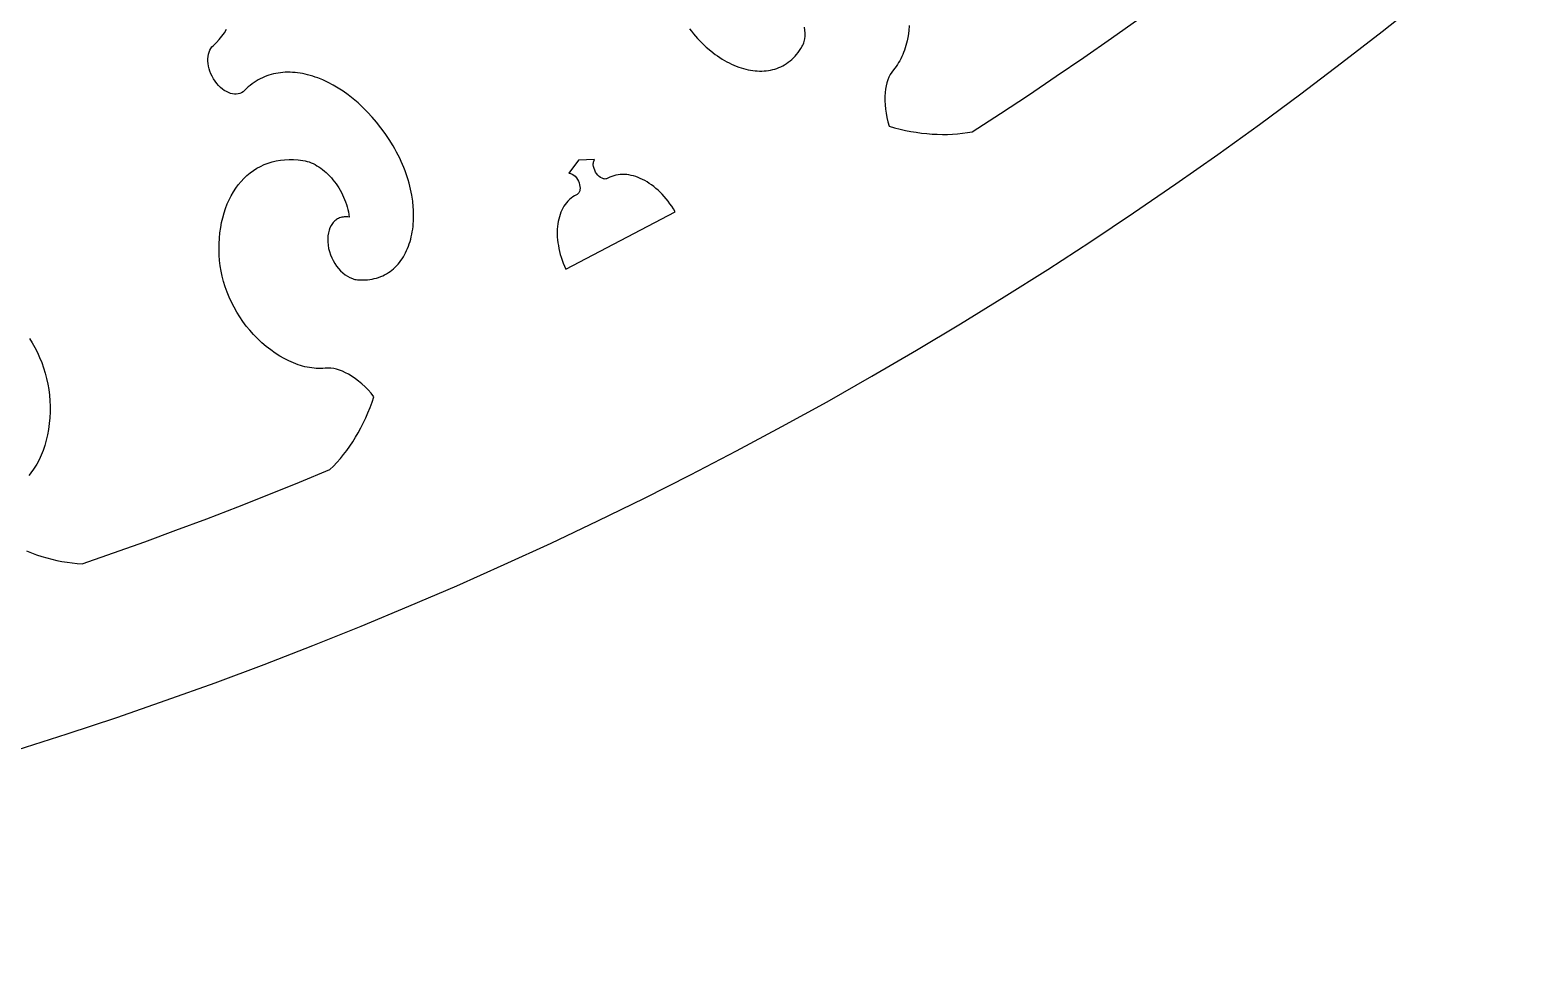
# Model space of a CAD drawing. Extents: x -570 to 570, y -570 to 570.
# Drawn here: x 131.3 to 284.2, y -440.2 to -343.6 of the extents above; entities that cross this region are included whole.
import ezdxf

# ---------------------------------------------------------------- set-up
doc = ezdxf.new("R2010")
doc.units = 0
doc.header["$MEASUREMENT"] = 0
doc.layers.add('BITMAP_LAYER', color=18, linetype='CONTINUOUS')

msp = doc.modelspace()

# ---------------------------------------------------------------- linework, layer by layer
at = {"layer": 'BITMAP_LAYER'}
for points in [[(-5.29e-14, 570, 0.4142135623730951), (-570, 0, 0.4142135623730951), (-5.29e-14, -570, 0.4142135623730951), (570, 0, 0.4142135623730951)], [(-437, -9.0381e-12, 0.4142135623731014), (4.4906e-12, -437, 0.4142135623730951), (437, 0, 0.4142135623730953), (0, 437, 0.4142135623731075)]]:
    msp.add_lwpolyline(points, format="xyb", close=True, dxfattribs=at)
for points in [[(221.3461030275914, -343.1846393853988), (221.3011312928117, -343.7211624878897), (221.2298423447927, -344.2426112488951), (221.1324423385163, -344.7477310976342), (221.0091374289643, -345.2352674633262), (220.9378350588917, -345.4720497866606), (220.8601337711185, -345.7039657751904), (220.7760593350172, -345.930858607568), (220.6856375199608, -346.1525714624457), (220.5888940953218, -346.3689475184761), (220.485854830473, -346.5798299543114), (220.3765454947872, -346.7850619486043), (220.260991857637, -346.9844866800068), (220.1392196883953, -347.1779473271715), (220.0112547564347, -347.3652870687508), (219.877122831128, -347.5463490833972), (219.7368496818479, -347.7209765497629), (219.5624309684655, -347.9505849561286), (219.4063850715492, -348.2000230868682), (219.2690923208934, -348.4682581624128), (219.1509330462923, -348.7542574031941), (219.0522875775402, -349.0569880296432), (218.9735362444315, -349.3754172621917), (218.9150593767605, -349.708512321271), (218.8772373043215, -350.0552404273124), (218.8564082529979, -350.4643035599074), (218.8565274699338, -350.8815846755177), (218.8774585082754, -351.3059456503444), (218.9190649211687, -351.7362483605893), (218.9812102617598, -352.171354682454), (219.0637580831949, -352.6101264921401), (219.1665719386199, -353.0514256658491), (219.2895153811812, -353.4941140797827), (219.8496863770599, -353.6515485417498), (220.4070958521315, -353.7926082491704), (220.9615466253623, -353.9173346743973), (221.5128415157187, -354.0257692897834), (222.0607833421672, -354.1179535676812), (222.6051749236742, -354.1939289804433), (223.1458190792061, -354.2537370004226), (223.6825186277293, -354.2974190999716), (224.2150763882102, -354.3250167514432), (224.7432951796153, -354.3365714271901), (225.266977820911, -354.3321245995648), (225.7859271310637, -354.3117177409201), (226.2999459290398, -354.2753923236087), (226.8088370338057, -354.2231898199834), (227.3124032643279, -354.1551517023967), (227.8104474395728, -354.0713194432013), (230.6928636156692, -352.1979656187996), (233.5590506697664, -350.3016183145228), (236.408869465675, -348.3824523009726), (239.2421808672053, -346.4406423487516), (242.058845738168, -344.476363228462), (244.8587249423736, -342.4897897107058)], [(130.9114327667074, -396.9910057191309), (131.431683041845, -397.1971892079203), (131.9521274135901, -397.3861230175268), (132.4725490524055, -397.5577988470549), (132.992731128754, -397.7122083956092), (133.5124568130981, -397.8493433622944), (134.0315092759006, -397.9691954462149), (134.5496716876243, -398.0717563464755), (135.0667272187319, -398.1570177621804), (135.582459039686, -398.2249713924344), (136.0966503209495, -398.2756089363422), (136.6090842329849, -398.3089220930082), (139.8244676217025, -397.1914726918286), (143.0283864386592, -396.0486992550445), (146.2207091854981, -394.880747219358), (149.4013043638624, -393.6877620214706), (152.5700404753956, -392.4698890980843), (155.7267860217406, -391.2272738859008), (158.8714095045409, -389.960061821622), (162.0037794254395, -388.6683983419497), (162.3682131021839, -388.3031984271698), (162.722319368704, -387.9236994806158), (163.0659440301171, -387.5300552659892), (163.39893289154, -387.122419546991), (163.7211317580901, -386.7009460873222), (164.0323864348841, -386.265788650684), (164.3325427270396, -385.8171010007776), (164.6214464396732, -385.3550369013041), (164.8989433779021, -384.8797501159647), (165.1648793468435, -384.3913944084603), (165.4191001516144, -383.8901235424923), (165.6614515973318, -383.3760912817618), (165.8917794891128, -382.8494513899698), (166.1099296320746, -382.3103576308176), (166.3157478313341, -381.7589637680062), (166.5090798920085, -381.1954235652368), (166.214594305284, -380.8427674138495), (165.9098171320317, -380.5074667662986), (165.5956075191278, -380.1902804441509), (165.2728246134482, -379.8919672689727), (164.9423275618689, -379.6132860623308), (164.6049755112659, -379.3549956457917), (164.2616276085152, -379.1178548409222), (163.9131430004927, -378.9026224692887), (163.6063059773679, -378.7367854109377), (163.2989554709137, -378.5956913691857), (162.9921574940001, -378.4796140244123), (162.6869780594978, -378.3888270569972), (162.3844831802766, -378.3236041473199), (162.0857388692073, -378.28421897576), (161.7918111391599, -378.2709452226974), (161.5037660030045, -378.2840565685115), (161.2803661846248, -378.3002993997338), (161.0551594496667, -378.3078328626698), (160.8282894982416, -378.3067248342206), (160.5999000304604, -378.2970431912873), (160.3701347464344, -378.2788558107711), (160.1391373462745, -378.252230569573), (159.907051530092, -378.2172353445942), (159.6740209979978, -378.1739380127358), (159.4401894501032, -378.122406450899), (159.2057005865191, -378.0627085359847), (158.9706981073568, -377.9949121448942), (158.7353257127272, -377.9190851545285), (158.2640459775108, -377.7436108835762), (157.7930109817589, -377.5368287383368), (157.3233703263601, -377.2992817340191), (156.8562736122033, -377.0315128858323), (156.3928704401772, -376.734065208985), (155.9343104111707, -376.4074817186863), (155.4817431260726, -376.0523054301451), (155.0363181857717, -375.6690793585704), (154.5991851911567, -375.258346519171), (154.1714937431164, -374.820649927156), (153.7929010584612, -374.3974254885781), (153.4322991897164, -373.9556133932999), (153.0903778144878, -373.4968061559068), (152.7678266103807, -373.0225962909838), (152.4653352550005, -372.5345763131161), (152.1835934259528, -372.0343387368886), (151.9232908008431, -371.5234760768866), (151.6851170572768, -371.0035808476952), (151.4697618728594, -370.4762455638993), (151.2779149251964, -369.9430627400843), (151.1102658918933, -369.4056248908352), (150.9675044505555, -368.865524530737), (150.8503202787886, -368.324354174375), (150.759403054198, -367.7837063363341), (150.6954424543893, -367.2451735311997), (150.6591281569677, -366.7103482735565), (150.6453645631506, -366.1163242090402), (150.6540326423581, -365.5362493890273), (150.6847078088026, -364.9706041967248), (150.7369654766956, -364.4198690153394), (150.8103810602492, -363.8845242280781), (150.9045299736753, -363.3650502181477), (151.018987631186, -362.8619273687551), (151.153329446993, -362.3756360631071), (151.3071308353084, -361.9066566844106), (151.4799672103441, -361.4554696158724), (151.6714139863121, -361.0225552406995), (151.8810465774243, -360.6083939420987), (152.1084403978926, -360.2134661032767), (152.3531708619289, -359.8382521074403), (152.6148133837453, -359.4832323377968), (152.8929433775536, -359.1488871775529), (153.1871362575658, -358.8356970099152), (153.4969674379938, -358.5441422180908), (153.8220123330496, -358.2747031852864), (154.1618463569451, -358.027860294709), (154.5160449238923, -357.8040939295653), (154.884183448103, -357.6038844730624), (155.2658373437893, -357.4277123084069), (155.660582025163, -357.276057818806), (156.0679929064361, -357.1494013874661), (156.4876454018207, -357.0482233975944), (156.9191149255285, -356.9730042323977), (157.3619768917715, -356.9242242750828), (157.8158067147618, -356.9023639088565), (158.2801798087111, -356.9079035169258), (158.7546715878315, -356.9413234824974), (159.2388574663349, -357.0031041887785), (159.4468918155246, -357.0421953327429), (159.6542888765734, -357.0943588366108), (159.8607270943082, -357.15920246484), (160.0658849135559, -357.2363339818885), (160.2694407791432, -357.325361152214), (160.471073135897, -357.4258917402744), (160.6704604286443, -357.5375335105276), (160.8672811022119, -357.6598942274313), (161.0612136014267, -357.7925816554434), (161.2519363711156, -357.9352035590217), (161.4391278561054, -358.0873677026241), (161.622466501223, -358.2486818507084), (161.8016307512953, -358.4187537677326), (161.9762990511491, -358.5971912181543), (162.1461498456114, -358.7836019664314), (162.3108615795089, -358.9775937770219), (162.4701126976686, -359.1787744143835), (162.6235816449174, -359.386751642974), (162.7709468660821, -359.6011332272514), (162.9118868059896, -359.8215269316733), (163.0460799094668, -360.0475405206978), (163.1732046213405, -360.2787817587828), (163.2929393864376, -360.5148584103858), (163.404962649585, -360.7553782399648), (163.5089528556095, -360.9999490119778), (163.6045884493381, -361.2481784908823), (163.6915478755976, -361.4996744411364), (163.7695095792149, -361.754044627198), (163.8381520050168, -362.0108968135247), (163.8971535978303, -362.2698387645745), (163.9461928024821, -362.5304782448052), (163.9849480637991, -362.7924230186747), (163.8493052404297, -362.7757795876854), (163.7167477948972, -362.7677283405931), (163.5874027638088, -362.7681007012857), (163.4613971837715, -362.7767280936514), (163.3388580913925, -362.793441941578), (163.2199125232787, -362.8180736689537), (163.1046875160374, -362.8504546996662), (162.9933101062756, -362.8904164576037), (162.8859073306004, -362.9377903666542), (162.782606225619, -362.9924078507053), (162.6835338279383, -363.0541003336456), (162.5888171741656, -363.1226992393627), (162.4985833009079, -363.1980359917445), (162.4129592447723, -363.2799420146792), (162.3320720423658, -363.3682487320547), (162.2560487302956, -363.4627875677591), (162.1850163451687, -363.5633899456802), (162.1191019235924, -363.669887289706), (162.0031351175194, -363.899892571624), (161.9091646049334, -364.1514548046168), (161.8382066786912, -364.4232253797885), (161.7912776316494, -364.7138556882429), (161.7693937566649, -365.0219971210837), (161.7735713465944, -365.3463010694149), (161.8048266942946, -365.6854189243405), (161.8615053916826, -366.0149297798637), (161.9439620707234, -366.3395106437288), (162.050442642911, -366.6571090916917), (162.1791930197398, -366.9656726995084), (162.328459112704, -367.2631490429351), (162.4964868332981, -367.5474856977277), (162.6815220930163, -367.8166302396422), (162.8818108033529, -368.0685302444347), (163.0955988758023, -368.3011332878611), (163.3211322218587, -368.5123869456778), (163.5566567530164, -368.7002387936404), (163.8004183807698, -368.8626364075052), (164.0506630166132, -368.9975273630281), (164.3056365720409, -369.1028592359652), (164.4343485419408, -369.1437991338879), (164.5635849585471, -369.1765796020725), (164.6931265607966, -369.2009440874888), (164.8227540876262, -369.2166360371061), (165.0856797323266, -369.2339302793802), (165.3431681838377, -369.2397469025229), (165.5951662501805, -369.234285694513), (165.841620739376, -369.2177464433288), (166.0824784594452, -369.1903289369488), (166.3176862184091, -369.1522329633516), (166.5471908242887, -369.1036583105159), (166.7709390851049, -369.04480476642), (166.9888778088787, -368.9758721190426), (167.2009538036312, -368.8970601563621), (167.4071138773833, -368.8085686663572), (167.6073048381559, -368.7105974370064), (167.8014734939702, -368.6033462562883), (167.989566652847, -368.4870149121812), (168.1715311228074, -368.3618031926638), (168.3473137118723, -368.2279108857147), (168.5168612280629, -368.0855377793123), (168.6801204793998, -367.9348836614353), (168.8370382739043, -367.7761483200621), (168.9875614195973, -367.6095315431714), (169.1316367244998, -367.4352331187416), (169.2692109966328, -367.2534528347513), (169.4002310440172, -367.064390479179), (169.5246436746741, -366.8682458400033), (169.6423956966244, -366.6652187052027), (169.7534339178891, -366.4555088627557), (169.8577051464892, -366.239316100641), (169.9551561904456, -366.0168402068368), (170.0457338577797, -365.7882809693222), (170.129384956512, -365.5538381760753), (170.2060562946636, -365.3137116150747), (170.2756946802556, -365.068101074299), (170.3382469213089, -364.8172063417268), (170.3936598258446, -364.5612272053365), (170.4418802018835, -364.3003634531067), (170.4828548574468, -364.034814873016), (170.5165306005553, -363.7647812530431), (170.5428542392301, -363.4904623811662), (170.5617725814922, -363.2120580453638), (170.5732324353625, -362.9297680336148), (170.577180608862, -362.6437921338976), (170.5735639100118, -362.3543301341906), (170.5623291468328, -362.0615818224725), (170.5434231273459, -361.7657469867218), (170.4823845515328, -361.1656168950367), (170.3900226467403, -360.5555381629638), (170.2659118771363, -359.9371090943312), (170.1918176880825, -359.6252626537515), (170.1096267068888, -359.3119279929674), (170.0192857415761, -358.9973048999577), (169.9207416001656, -358.6815931627007), (169.813941090678, -358.3649925691749), (169.6988310211346, -358.0477029073592), (169.5753581995561, -357.7299239652317), (169.4434694339637, -357.4118555307713), (169.3031115323784, -357.0936973919565), (169.1542313028209, -356.7756493367657), (168.9967755533124, -356.4579111531775), (168.830691091874, -356.1406826291704), (168.6559247265265, -355.824163552723), (168.4724232652909, -355.5085537118138), (168.0727562748422, -354.865372714455), (167.6567683896028, -354.247959534781), (167.2256032590359, -353.6567413582183), (166.7804045326048, -353.0921453701932), (166.3223158597725, -352.5545987561323), (165.8524808900025, -352.0445287014622), (165.3720432727577, -351.5623623916093), (164.8821466575015, -351.108527012), (164.383934693697, -350.6834497480609), (163.8785510308076, -350.2875577852185), (163.3671393182963, -349.9212783088992), (162.8508432056263, -349.5850385045296), (162.330806342261, -349.2792655575361), (161.8081723776635, -349.0043866533451), (161.284084961297, -348.7608289773834), (160.7596877426247, -348.549019715077), (160.4977303478811, -348.4551542344906), (160.23612437111, -348.3693860518529), (159.9750127684938, -348.2917685653423), (159.7145384962157, -348.2223551731372), (159.4548445104586, -348.1611992734158), (159.1960737674054, -348.1083542643566), (158.9383692232389, -348.0638735441377), (158.6818738341422, -348.0278105109373), (158.4267305562979, -348.0002185629342), (158.1730823458892, -347.9811510983062), (157.9210721590987, -347.9706615152319), (157.6708429521096, -347.9688032118896), (157.4225376811047, -347.9756295864576), (157.1762993022668, -347.991194037114), (156.9322707717789, -348.0155499620372), (156.6905950458238, -348.0487507594058), (156.4514150805846, -348.0908498273978), (156.214873832244, -348.1419005641916), (155.981114256985, -348.2019563679655), (155.7502793109905, -348.2710706368978), (155.5225119504434, -348.3492967691668), (155.2979551315265, -348.4366881629509), (155.0767518104229, -348.5332982164283), (154.8590449433153, -348.6391803277774), (154.6449774863867, -348.7543878951764), (154.4346923958199, -348.8789743168038), (154.2283326277981, -349.0129929908378), (154.0260411385039, -349.1564973154567), (153.8279608841202, -349.3095406888386), (153.6342348208301, -349.4721765091623), (153.4450059048163, -349.6444581746057), (153.2604170922619, -349.8264390833473), (153.1113171787183, -349.9582459072772), (152.9495004861262, -350.0623396387983), (152.7765447657528, -350.1392110192763), (152.5940277688653, -350.1893507900764), (152.4035272467312, -350.2132496925643), (152.2066209506175, -350.2113984681052), (152.0048866317917, -350.1842878580646), (151.7999020415209, -350.1324086038082), (151.5932449310725, -350.0562514467012), (151.3864930517137, -349.9563071281091), (151.1812241547119, -349.8330663893974), (150.9790159913342, -349.6870199719314), (150.7814463128479, -349.5186586170767), (150.5900928705204, -349.3284730661986), (150.4065334156189, -349.1169540606628), (150.2323456994107, -348.8845923418345), (150.0730122718608, -348.6380767934342), (149.9330251000138, -348.3850401708245), (149.8124760607563, -348.1273890228346), (149.7114570309748, -347.8670298982937), (149.630059887556, -347.6058693460307), (149.5683765073864, -347.3458139148748), (149.5264987673526, -347.0887701536554), (149.5045185443412, -346.836644611201), (149.5025277152388, -346.5913438363413), (149.520618156932, -346.354774377905), (149.5588817463072, -346.1288427847214), (149.6174103602513, -345.9154556056195), (149.6962958756507, -345.7165193894287), (149.7956301693919, -345.5339406849777), (149.9155051183617, -345.3696260410958), (150.0560125994465, -345.2254820066122), (150.3652345421613, -344.932726972088), (150.6564539557974, -344.6176842289466), (150.9293999477906, -344.2810689599861), (151.1838016255772, -343.9235963480052), (151.419388096593, -343.545981575802)], [(198.8229514562511, -343.5125432559182), (199.0267976695546, -343.7729882024424), (199.2344078813595, -344.0260636469703), (199.660141745389, -344.5098271645699), (200.0985959381716, -344.9632760777815), (200.548213349539, -345.3858526556701), (201.0074368693229, -345.7769991673001), (201.4747093873553, -346.1361578817366), (201.7108774237871, -346.3035675240899), (201.9484737934678, -346.4627710680442), (202.1873038576266, -346.6136987972324), (202.4271729774924, -346.7562809952876), (202.6678865142941, -346.890447945843), (202.9092498292607, -347.0161299325317), (203.1510682836213, -347.1332572389865), (203.3931472386046, -347.2417601488408), (203.6352920554399, -347.3415689457277), (203.877308095356, -347.4326139132801), (204.1190007195819, -347.5148253351313), (204.3601752893466, -347.5881334949142), (204.600637165879, -347.6524686762621), (204.8401917104081, -347.7077611628079), (205.0786442841629, -347.7539412381847), (205.3158002483725, -347.7909391860257), (205.5514649642656, -347.8186852899639), (205.7854437930714, -347.8371098336327), (206.0175420960189, -347.8461431006646), (206.2475652343368, -347.8457153746932), (206.4753185692543, -347.8357569393514), (206.7006074620004, -347.8161980782722), (206.9232372738039, -347.786969075089), (207.1430133658939, -347.7480002134346), (207.3597410994994, -347.6992217769423), (207.5732258358494, -347.6405640492449), (207.7832729361726, -347.5719573139757), (207.9896877616984, -347.4933318547678), (208.1922756736554, -347.4046179552543), (208.3908420332728, -347.3057458990681), (208.5851922017795, -347.1966459698426), (208.7751315404045, -347.0772484512107), (208.9604654103767, -346.9474836268055), (209.1409991729251, -346.8072817802601), (209.3165381892788, -346.6565731952079), (209.4868878206667, -346.4952881552813), (209.6518534283176, -346.3233569441139), (209.8112403734607, -346.1407098453388), (209.964854017325, -345.947277142589), (210.1124997211393, -345.7429891194975), (210.2539828461327, -345.5277760596973), (210.389108753534, -345.3015682468219), (210.4498313603724, -345.1859728402804), (210.5033677994471, -345.0655215864298), (210.5498046552826, -344.9405406723199), (210.5892285124034, -344.8113562850003), (210.6473835685989, -344.541681838931), (210.6785256442298, -344.2591077446201), (210.683347415492, -343.9662434984652), (210.6625415585815, -343.6656985968643), (210.6168007496944, -343.3600825362153)], [(131.2158706868562, -375.2188515503926), (131.5063339985901, -375.6838215397921), (131.777482711779, -376.1666008476065), (132.0287770250184, -376.6655401187052), (132.2596771369038, -377.1789899979576), (132.4696432460308, -377.705301130233), (132.6581355509949, -378.2428241604009), (132.8246142503915, -378.7899097333304), (132.9685395428162, -379.344908493891), (133.0893716268644, -379.906171086952), (133.1865707011319, -380.4720481573828), (133.2595969642139, -381.0408903500528), (133.307910614706, -381.6110483098312), (133.3309718512038, -382.1808726815874), (133.3282408723027, -382.7487141101908), (133.2983557541436, -383.3599466036832), (133.2435232615834, -383.9572573419943), (133.1642437975545, -384.5394775460065), (133.0610177649894, -385.1054384366022), (132.9343455668207, -385.6539712346639), (132.7847276059813, -386.1839071610736), (132.6126642854032, -386.6940774367142), (132.4186560080194, -387.1833132824678), (132.2032031767622, -387.6504459192168), (131.9668061945643, -388.0943065678438), (131.840910022779, -388.3071446531373), (131.7099654643582, -388.5137264492311), (131.5740350696684, -388.7139058587355), (131.4331813890764, -388.9075367842608), (131.2874669729485, -389.0944731284176), (131.1369543716515, -389.2745687938159)]]:
    msp.add_lwpolyline(points, dxfattribs=at)
msp.add_lwpolyline([(191.7704988086419, -365.1940223478598), (197.3675354753918, -362.2564708958852), (197.1965714589555, -361.9718639614772), (197.0186777802057, -361.6966660081797), (196.8342625232953, -361.4310804635928), (196.6437337723771, -361.1753107553164), (196.4474996116041, -360.9295603109503), (196.245968125129, -360.6940325580944), (196.0395473971048, -360.4689309243483), (195.8286455116844, -360.2544588373123), (195.6136705530206, -360.0508197245859), (195.3950306052662, -359.8582170137691), (195.1731337525743, -359.6768541324619), (194.9483880790976, -359.5069345082642), (194.721201668989, -359.3486615687754), (194.4919826064015, -359.2022387415957), (194.2611389754878, -359.067869454325), (194.0290788604008, -358.9457571345632), (193.7962103452935, -358.8361052099099), (193.5629415143185, -358.7391171079652), (193.3296804516291, -358.654996256329), (193.096835241378, -358.583946082601), (192.8648139677179, -358.526170014381), (192.6340247148017, -358.4818714792691), (192.4048755667825, -358.451253904865), (192.177774607813, -358.4345207187687), (191.9531299220461, -358.4318753485799), (191.7313495936347, -358.4435212218987), (191.5128417067317, -358.4696617663246), (191.2980143454899, -358.5105004094578), (191.0872755940623, -358.566240578898), (190.8810335366016, -358.6370857022451), (190.6796962572609, -358.7232392070991), (190.4836718401929, -358.8249045210596), (190.4104905917075, -358.8602942371905), (190.3358030279218, -358.8848293462167), (190.2599521739428, -358.8989819665441), (190.1832810548775, -358.9032242165794), (190.106132695833, -358.8980282147286), (190.0288501219161, -358.883866079398), (189.951776358234, -358.8612099289937), (189.8752544298936, -358.8305318819221), (189.7252381796659, -358.7469985714016), (189.581545572089, -358.637043095086), (189.4469208080191, -358.5044424002255), (189.3241080883119, -358.3529734340696), (189.2158516138236, -358.1864131438682), (189.12489558541, -358.0085384768711), (189.0539842039275, -357.8231263803281), (189.0058616702318, -357.6339538014889), (188.9832721851789, -357.4447976876035), (188.982409898661, -357.3514061010338), (188.9889599496248, -357.2594349859214), (189.0032653631774, -357.1693564606723), (189.0256691644257, -357.0816426436927), (189.0565143784766, -356.9967656533888), (189.0961440304373, -356.915197608167), (187.453760607754, -356.9691648819971), (186.4763662890633, -358.2901630347366), (186.5660076824576, -358.3038844015123), (186.653382154771, -358.3267149140086), (186.738296020643, -358.3581040742739), (186.8205555947131, -358.3975013843568), (186.9763371260054, -358.4981184621691), (187.1191772657629, -358.6241621638335), (187.2475265311011, -358.7712285057378), (187.3598354391353, -358.9349135042698), (187.4545545069807, -359.1108131758175), (187.5301342517528, -359.2945235367686), (187.5850251905669, -359.4816406035111), (187.6176778405383, -359.6677603924328), (187.6265427187823, -359.8484789199217), (187.6100703424141, -360.0193922023653), (187.5918484703492, -360.0997956318166), (187.5667112285495, -360.1760962561519), (187.5344649316543, -360.2477435774201), (187.4949158943034, -360.3141870976692), (187.4478704311358, -360.3748763189481), (187.3931348567912, -360.4292607433051), (187.3305154859089, -360.4767898727887), (187.2598186331283, -360.5169132094474), (187.0647951591829, -360.6204856611892), (186.8795196041017, -360.7372422247748), (186.7040563684731, -360.8667314934822), (186.5384698528854, -361.0085020605899), (186.3828244579271, -361.162102519376), (186.2371845841865, -361.327081463119), (186.101614632252, -361.5029874850969), (185.9761790027119, -361.6893691785881), (185.8609420961549, -361.8857751368707), (185.755968313169, -362.0917539532232), (185.6613220543428, -362.3068542209239), (185.5770677202646, -362.5306245332506), (185.5032697115228, -362.762613483482), (185.4399924287058, -363.0023696648963), (185.3873002724019, -363.2494416707717), (185.3452576431995, -363.5033780943862), (185.3139289416872, -363.7637275290185), (185.2933785684531, -364.0300385679467), (185.2836709240857, -364.301859804449), (185.2848704091734, -364.5787398318037), (185.2970414243045, -364.860227243289), (185.3202483700674, -365.1458706321833), (185.3545556470506, -365.4352185917649), (185.4000276558424, -365.7278197153117), (185.4567287970311, -366.0232225961024), (185.5247234712051, -366.3209758274149), (185.6040760789531, -366.6206280025278), (185.694851020863, -366.9217277147192), (185.7971126975235, -367.2238235572672), (185.910925509523, -367.5264641234502), (186.0363538574496, -367.8291980065467), (186.1734621418919, -368.1315737998346)], close=True, dxfattribs=at)

doc.saveas('drawing.dxf')
